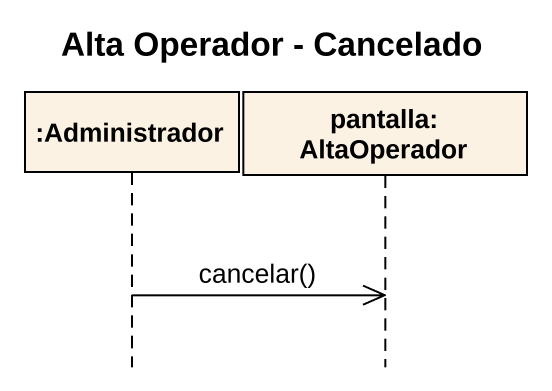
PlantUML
@startuml
title Alta Operador - Cancelado
hide footbox
participant ":Administrador" as Administrador
participant "pantalla: AltaOperador" as pantalla_AltaOperador

Administrador ->> pantalla_AltaOperador : cancelar()
@enduml
